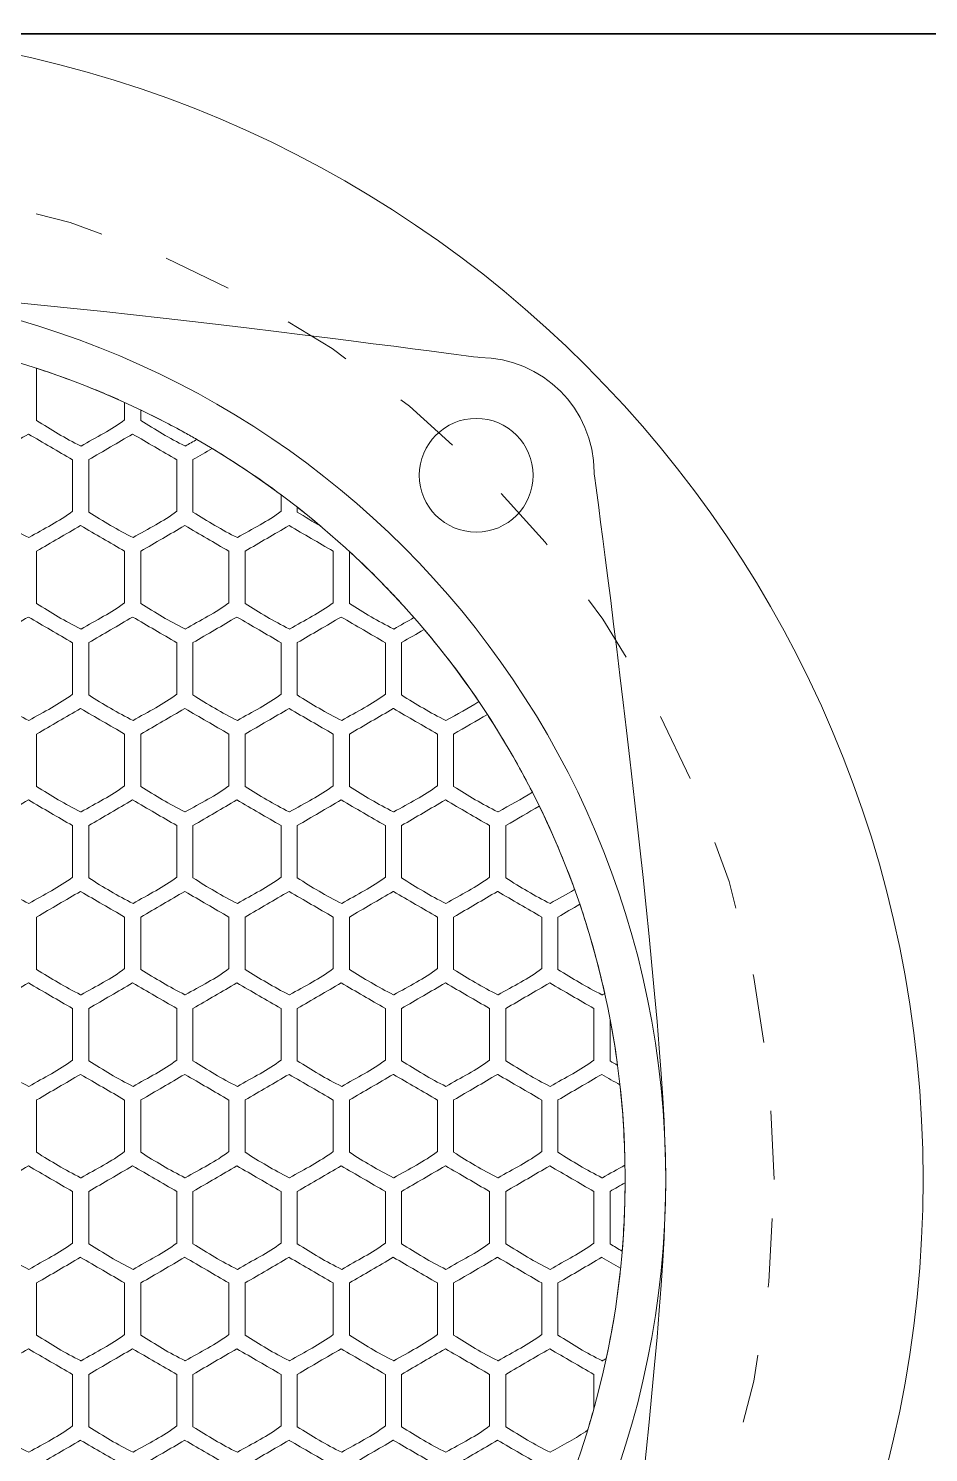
# Model space of a CAD drawing. Header units: inches. Extents: x -6.7 to 16.9, y -9 to 6.7.
# Drawn here: x -4.682 to -3.373, y 4.658 to 6.73 of the extents above; entities that cross this region are included whole.
import ezdxf

# ---------------------------------------------------------------- set-up
doc = ezdxf.new("R2010")
doc.units = ezdxf.units.IN
doc.header["$MEASUREMENT"] = 0
doc.linetypes.add('AI-Linetype-1', pattern=[0.0788, 0.0394, -0.0394])
for name, color, linetype in [('800x600', 7, 'Continuous'), ('Layer1', 7, 'Continuous'), ('Layer4', 7, 'Continuous'), ('speaker', 7, 'Continuous')]:
    doc.layers.add(name, color=color, linetype=linetype)

# ---------------------------------------------------------------- blocks, each defined once
blk = doc.blocks.new('block 4')
at = {"layer": 'Layer1', "color": 22, "lineweight": 9, "true_color": 0xed1f24}
for points, knots in [([(-4.6055, 6.1219), (-4.5834, 6.1348), (-4.561, 6.1456), (-4.542, 6.1601), (-4.542, 6.1601), (-4.542, 6.1855), (-4.542, 6.1855), (-4.5509, 6.1895), (-4.5598, 6.1934), (-4.5687, 6.1972), (-4.5811, 6.2025), (-4.5935, 6.2075), (-4.6061, 6.2124), (-4.6271, 6.2206), (-4.6485, 6.2281), (-4.6701, 6.2352), (-4.6701, 6.2352), (-4.6701, 6.159), (-4.6701, 6.159), (-4.6492, 6.146), (-4.6284, 6.1331), (-4.6061, 6.1222), (-4.6059, 6.1221), (-4.6057, 6.122), (-4.6055, 6.1219)], [0, 0, 0, 0, 1, 1, 1, 2, 2, 2, 3, 3, 3, 4, 4, 4, 5, 5, 5, 6, 6, 6, 7, 7, 7, 8, 8, 8, 8]), ([(-4.4539, 6.1219), (-4.4482, 6.1252), (-4.4425, 6.1284), (-4.4369, 6.1315), (-4.4427, 6.1348), (-4.4485, 6.138), (-4.4544, 6.1413), (-4.4754, 6.1529), (-4.4967, 6.164), (-4.5184, 6.1744), (-4.5184, 6.1744), (-4.5184, 6.159), (-4.5184, 6.159), (-4.4976, 6.146), (-4.4767, 6.1331), (-4.4544, 6.1222), (-4.4542, 6.1221), (-4.454, 6.122), (-4.4539, 6.1219)], [0, 0, 0, 0, 1, 1, 1, 2, 2, 2, 3, 3, 3, 4, 4, 4, 5, 5, 5, 6, 6, 6, 6]), ([(-4.7459, 6.026), (-4.7249, 6.0128), (-4.7039, 5.9998), (-4.6814, 5.9888), (-4.6592, 6.0018), (-4.6369, 6.0125), (-4.6179, 6.027), (-4.6179, 6.027), (-4.6179, 6.1021), (-4.6179, 6.1021), (-4.6393, 6.1145), (-4.6602, 6.1267), (-4.6821, 6.1394), (-4.7037, 6.1268), (-4.7246, 6.1146), (-4.7459, 6.1022), (-4.7459, 6.1022), (-4.7459, 6.026), (-4.7459, 6.026)], [0, 0, 0, 0, 1, 1, 1, 2, 2, 2, 3, 3, 3, 4, 4, 4, 5, 5, 5, 6, 6, 6, 6]), ([(-4.5942, 6.026), (-4.5732, 6.0128), (-4.5522, 5.9998), (-4.5297, 5.9888), (-4.5076, 6.0018), (-4.4852, 6.0125), (-4.4662, 6.027), (-4.4662, 6.027), (-4.4662, 6.1021), (-4.4662, 6.1021), (-4.4876, 6.1145), (-4.5086, 6.1267), (-4.5304, 6.1394), (-4.552, 6.1268), (-4.5729, 6.1146), (-4.5942, 6.1022), (-4.5942, 6.1022), (-4.5942, 6.026), (-4.5942, 6.026)], [0, 0, 0, 0, 1, 1, 1, 2, 2, 2, 3, 3, 3, 4, 4, 4, 5, 5, 5, 6, 6, 6, 6]), ([(-4.4426, 6.026), (-4.4215, 6.0128), (-4.4005, 5.9998), (-4.378, 5.9888), (-4.3559, 6.0018), (-4.3335, 6.0125), (-4.3145, 6.027), (-4.3145, 6.027), (-4.3145, 6.0511), (-4.3145, 6.0511), (-4.3468, 6.0751), (-4.3802, 6.0976), (-4.4147, 6.1184), (-4.424, 6.113), (-4.4332, 6.1076), (-4.4426, 6.1022), (-4.4426, 6.1022), (-4.4426, 6.026), (-4.4426, 6.026)], [0, 0, 0, 0, 1, 1, 1, 2, 2, 2, 3, 3, 3, 4, 4, 4, 5, 5, 5, 6, 6, 6, 6]), ([(-4.2909, 6.033), (-4.2909, 6.033), (-4.2909, 6.026), (-4.2909, 6.026), (-4.2796, 6.0189), (-4.2682, 6.0119), (-4.2567, 6.0052), (-4.2679, 6.0147), (-4.2793, 6.024), (-4.2909, 6.033)], [0, 0, 0, 0, 1, 1, 1, 2, 2, 2, 3, 3, 3, 3]), ([(-4.6063, 6.0063), (-4.6278, 5.9937), (-4.6487, 5.9815), (-4.6701, 5.9691), (-4.6701, 5.9691), (-4.6701, 5.8929), (-4.6701, 5.8929), (-4.6492, 5.8798), (-4.6284, 5.8669), (-4.6061, 5.856), (-4.6059, 5.8559), (-4.6057, 5.8558), (-4.6055, 5.8557), (-4.5834, 5.8687), (-4.561, 5.8794), (-4.542, 5.894), (-4.542, 5.894), (-4.542, 5.969), (-4.542, 5.969), (-4.5634, 5.9814), (-4.5843, 5.9935), (-4.6061, 6.0062), (-4.6061, 6.0062), (-4.6062, 6.0063), (-4.6063, 6.0063)], [0, 0, 0, 0, 1, 1, 1, 2, 2, 2, 3, 3, 3, 4, 4, 4, 5, 5, 5, 6, 6, 6, 7, 7, 7, 8, 8, 8, 8]), ([(-4.4546, 6.0063), (-4.4762, 5.9937), (-4.4971, 5.9815), (-4.5184, 5.9691), (-4.5184, 5.9691), (-4.5184, 5.8929), (-4.5184, 5.8929), (-4.4976, 5.8798), (-4.4767, 5.8669), (-4.4544, 5.856), (-4.4542, 5.8559), (-4.454, 5.8558), (-4.4539, 5.8557), (-4.4317, 5.8687), (-4.4094, 5.8794), (-4.3904, 5.894), (-4.3904, 5.894), (-4.3904, 5.969), (-4.3904, 5.969), (-4.4117, 5.9814), (-4.4326, 5.9935), (-4.4544, 6.0062), (-4.4545, 6.0062), (-4.4545, 6.0063), (-4.4546, 6.0063)], [0, 0, 0, 0, 1, 1, 1, 2, 2, 2, 3, 3, 3, 4, 4, 4, 5, 5, 5, 6, 6, 6, 7, 7, 7, 8, 8, 8, 8]), ([(-4.3667, 5.8929), (-4.3459, 5.8798), (-4.325, 5.8669), (-4.3027, 5.856), (-4.3025, 5.8559), (-4.3024, 5.8558), (-4.3022, 5.8557), (-4.2801, 5.8687), (-4.2577, 5.8794), (-4.2387, 5.894), (-4.2387, 5.894), (-4.2387, 5.969), (-4.2387, 5.969), (-4.26, 5.9814), (-4.2809, 5.9935), (-4.3027, 6.0062), (-4.3028, 6.0062), (-4.3028, 6.0063), (-4.3029, 6.0063), (-4.3245, 5.9937), (-4.3454, 5.9815), (-4.3667, 5.9691), (-4.3667, 5.9691), (-4.3667, 5.8929), (-4.3667, 5.8929)], [0, 0, 0, 0, 1, 1, 1, 2, 2, 2, 3, 3, 3, 4, 4, 4, 5, 5, 5, 6, 6, 6, 7, 7, 7, 8, 8, 8, 8]), ([(-4.1505, 5.8557), (-4.1406, 5.8615), (-4.1307, 5.8669), (-4.1211, 5.8723), (-4.1309, 5.8835), (-4.1408, 5.8945), (-4.151, 5.9053), (-4.1592, 5.914), (-4.1675, 5.9226), (-4.1759, 5.931), (-4.1887, 5.9439), (-4.2017, 5.9564), (-4.215, 5.9686), (-4.215, 5.9686), (-4.215, 5.8929), (-4.215, 5.8929), (-4.1942, 5.8798), (-4.1734, 5.8669), (-4.151, 5.856), (-4.1508, 5.8559), (-4.1507, 5.8558), (-4.1505, 5.8557)], [0, 0, 0, 0, 1, 1, 1, 2, 2, 2, 3, 3, 3, 4, 4, 4, 5, 5, 5, 6, 6, 6, 7, 7, 7, 7]), ([(-4.7459, 5.836), (-4.7459, 5.836), (-4.7459, 5.7598), (-4.7459, 5.7598), (-4.7249, 5.7466), (-4.7039, 5.7336), (-4.6814, 5.7226), (-4.6592, 5.7356), (-4.6369, 5.7463), (-4.6179, 5.7609), (-4.6179, 5.7609), (-4.6179, 5.8359), (-4.6179, 5.8359), (-4.6393, 5.8484), (-4.6602, 5.8605), (-4.6821, 5.8732), (-4.7037, 5.8606), (-4.7246, 5.8484), (-4.7459, 5.836)], [0, 0, 0, 0, 1, 1, 1, 2, 2, 2, 3, 3, 3, 4, 4, 4, 5, 5, 5, 6, 6, 6, 6]), ([(-4.5942, 5.836), (-4.5942, 5.836), (-4.5942, 5.7598), (-4.5942, 5.7598), (-4.5732, 5.7466), (-4.5522, 5.7336), (-4.5297, 5.7226), (-4.5076, 5.7356), (-4.4852, 5.7463), (-4.4662, 5.7609), (-4.4662, 5.7609), (-4.4662, 5.8359), (-4.4662, 5.8359), (-4.4876, 5.8484), (-4.5086, 5.8605), (-4.5304, 5.8732), (-4.552, 5.8606), (-4.5729, 5.8484), (-4.5942, 5.836)], [0, 0, 0, 0, 1, 1, 1, 2, 2, 2, 3, 3, 3, 4, 4, 4, 5, 5, 5, 6, 6, 6, 6]), ([(-4.4426, 5.836), (-4.4426, 5.836), (-4.4426, 5.7598), (-4.4426, 5.7598), (-4.4215, 5.7466), (-4.4005, 5.7336), (-4.378, 5.7226), (-4.3559, 5.7356), (-4.3335, 5.7463), (-4.3145, 5.7609), (-4.3145, 5.7609), (-4.3145, 5.8359), (-4.3145, 5.8359), (-4.3359, 5.8484), (-4.3569, 5.8605), (-4.3788, 5.8732), (-4.4003, 5.8606), (-4.4212, 5.8484), (-4.4426, 5.836)], [0, 0, 0, 0, 1, 1, 1, 2, 2, 2, 3, 3, 3, 4, 4, 4, 5, 5, 5, 6, 6, 6, 6]), ([(-4.2909, 5.7598), (-4.2699, 5.7466), (-4.2489, 5.7336), (-4.2263, 5.7226), (-4.2042, 5.7356), (-4.1818, 5.7463), (-4.1628, 5.7609), (-4.1628, 5.7609), (-4.1628, 5.8359), (-4.1628, 5.8359), (-4.1843, 5.8484), (-4.2052, 5.8605), (-4.2271, 5.8732), (-4.2487, 5.8606), (-4.2695, 5.8484), (-4.2909, 5.836), (-4.2909, 5.836), (-4.2909, 5.7598), (-4.2909, 5.7598)], [0, 0, 0, 0, 1, 1, 1, 2, 2, 2, 3, 3, 3, 4, 4, 4, 5, 5, 5, 6, 6, 6, 6]), ([(-4.1392, 5.7598), (-4.1182, 5.7466), (-4.0972, 5.7336), (-4.0747, 5.7226), (-4.0583, 5.7322), (-4.0419, 5.7406), (-4.0267, 5.7501), (-4.0514, 5.7866), (-4.078, 5.8216), (-4.1064, 5.8552), (-4.1173, 5.8488), (-4.1282, 5.8424), (-4.1392, 5.836), (-4.1392, 5.836), (-4.1392, 5.7598), (-4.1392, 5.7598)], [0, 0, 0, 0, 1, 1, 1, 2, 2, 2, 3, 3, 3, 4, 4, 4, 5, 5, 5, 5]), ([(-4.6063, 5.7401), (-4.6278, 5.7275), (-4.6487, 5.7154), (-4.6701, 5.7029), (-4.6701, 5.7029), (-4.6701, 5.6267), (-4.6701, 5.6267), (-4.6492, 5.6136), (-4.6284, 5.6008), (-4.6061, 5.5898), (-4.6059, 5.5898), (-4.6057, 5.5896), (-4.6055, 5.5896), (-4.5834, 5.6025), (-4.561, 5.6132), (-4.542, 5.6278), (-4.542, 5.6278), (-4.542, 5.7029), (-4.542, 5.7029), (-4.5634, 5.7152), (-4.5843, 5.7274), (-4.6061, 5.74), (-4.6061, 5.7401), (-4.6062, 5.7401), (-4.6063, 5.7401)], [0, 0, 0, 0, 1, 1, 1, 2, 2, 2, 3, 3, 3, 4, 4, 4, 5, 5, 5, 6, 6, 6, 7, 7, 7, 8, 8, 8, 8]), ([(-4.4546, 5.7401), (-4.4762, 5.7275), (-4.4971, 5.7154), (-4.5184, 5.7029), (-4.5184, 5.7029), (-4.5184, 5.6267), (-4.5184, 5.6267), (-4.4976, 5.6136), (-4.4767, 5.6008), (-4.4544, 5.5898), (-4.4542, 5.5898), (-4.454, 5.5896), (-4.4539, 5.5896), (-4.4317, 5.6025), (-4.4094, 5.6132), (-4.3904, 5.6278), (-4.3904, 5.6278), (-4.3904, 5.7029), (-4.3904, 5.7029), (-4.4117, 5.7152), (-4.4326, 5.7274), (-4.4544, 5.74), (-4.4545, 5.7401), (-4.4545, 5.7401), (-4.4546, 5.7401)], [0, 0, 0, 0, 1, 1, 1, 2, 2, 2, 3, 3, 3, 4, 4, 4, 5, 5, 5, 6, 6, 6, 7, 7, 7, 8, 8, 8, 8]), ([(-4.3029, 5.7401), (-4.3245, 5.7275), (-4.3454, 5.7154), (-4.3667, 5.7029), (-4.3667, 5.7029), (-4.3667, 5.6267), (-4.3667, 5.6267), (-4.3459, 5.6136), (-4.325, 5.6008), (-4.3027, 5.5898), (-4.3025, 5.5898), (-4.3024, 5.5896), (-4.3022, 5.5896), (-4.2801, 5.6025), (-4.2577, 5.6132), (-4.2387, 5.6278), (-4.2387, 5.6278), (-4.2387, 5.7029), (-4.2387, 5.7029), (-4.26, 5.7152), (-4.2809, 5.7274), (-4.3027, 5.74), (-4.3028, 5.7401), (-4.3028, 5.7401), (-4.3029, 5.7401)], [0, 0, 0, 0, 1, 1, 1, 2, 2, 2, 3, 3, 3, 4, 4, 4, 5, 5, 5, 6, 6, 6, 7, 7, 7, 8, 8, 8, 8]), ([(-4.1512, 5.7401), (-4.1728, 5.7275), (-4.1937, 5.7154), (-4.215, 5.7029), (-4.215, 5.7029), (-4.215, 5.6267), (-4.215, 5.6267), (-4.1942, 5.6136), (-4.1734, 5.6008), (-4.151, 5.5898), (-4.1508, 5.5898), (-4.1507, 5.5896), (-4.1505, 5.5896), (-4.1284, 5.6025), (-4.106, 5.6132), (-4.087, 5.6278), (-4.087, 5.6278), (-4.087, 5.7029), (-4.087, 5.7029), (-4.1084, 5.7152), (-4.1292, 5.7274), (-4.151, 5.74), (-4.1511, 5.7401), (-4.1512, 5.7401), (-4.1512, 5.7401)], [0, 0, 0, 0, 1, 1, 1, 2, 2, 2, 3, 3, 3, 4, 4, 4, 5, 5, 5, 6, 6, 6, 7, 7, 7, 8, 8, 8, 8]), ([(-4.0634, 5.6267), (-4.0425, 5.6136), (-4.0217, 5.6008), (-3.9993, 5.5898), (-3.9992, 5.5898), (-3.999, 5.5896), (-3.9988, 5.5896), (-3.9818, 5.5995), (-3.9646, 5.6082), (-3.9489, 5.6184), (-3.9569, 5.6341), (-3.9653, 5.6496), (-3.9739, 5.6649), (-3.9821, 5.6794), (-3.9906, 5.6936), (-3.9993, 5.7078), (-4.0043, 5.7157), (-4.0093, 5.7236), (-4.0144, 5.7315), (-4.0308, 5.7219), (-4.047, 5.7125), (-4.0634, 5.7029), (-4.0634, 5.7029), (-4.0634, 5.6267), (-4.0634, 5.6267)], [0, 0, 0, 0, 1, 1, 1, 2, 2, 2, 3, 3, 3, 4, 4, 4, 5, 5, 5, 6, 6, 6, 7, 7, 7, 8, 8, 8, 8]), ([(-4.7459, 5.5698), (-4.7459, 5.5698), (-4.7459, 5.4936), (-4.7459, 5.4936), (-4.7249, 5.4804), (-4.7039, 5.4674), (-4.6814, 5.4565), (-4.6592, 5.4694), (-4.6369, 5.4801), (-4.6179, 5.4947), (-4.6179, 5.4947), (-4.6179, 5.5698), (-4.6179, 5.5698), (-4.6393, 5.5822), (-4.6602, 5.5944), (-4.6821, 5.6071), (-4.7037, 5.5945), (-4.7246, 5.5823), (-4.7459, 5.5698)], [0, 0, 0, 0, 1, 1, 1, 2, 2, 2, 3, 3, 3, 4, 4, 4, 5, 5, 5, 6, 6, 6, 6]), ([(-4.5942, 5.5698), (-4.5942, 5.5698), (-4.5942, 5.4936), (-4.5942, 5.4936), (-4.5732, 5.4804), (-4.5522, 5.4674), (-4.5297, 5.4565), (-4.5076, 5.4694), (-4.4852, 5.4801), (-4.4662, 5.4947), (-4.4662, 5.4947), (-4.4662, 5.5698), (-4.4662, 5.5698), (-4.4876, 5.5822), (-4.5086, 5.5944), (-4.5304, 5.6071), (-4.552, 5.5945), (-4.5729, 5.5823), (-4.5942, 5.5698)], [0, 0, 0, 0, 1, 1, 1, 2, 2, 2, 3, 3, 3, 4, 4, 4, 5, 5, 5, 6, 6, 6, 6]), ([(-4.4426, 5.5698), (-4.4426, 5.5698), (-4.4426, 5.4936), (-4.4426, 5.4936), (-4.4215, 5.4804), (-4.4005, 5.4674), (-4.378, 5.4565), (-4.3559, 5.4694), (-4.3335, 5.4801), (-4.3145, 5.4947), (-4.3145, 5.4947), (-4.3145, 5.5698), (-4.3145, 5.5698), (-4.3359, 5.5822), (-4.3569, 5.5944), (-4.3788, 5.6071), (-4.4003, 5.5945), (-4.4212, 5.5823), (-4.4426, 5.5698)], [0, 0, 0, 0, 1, 1, 1, 2, 2, 2, 3, 3, 3, 4, 4, 4, 5, 5, 5, 6, 6, 6, 6]), ([(-4.2909, 5.5698), (-4.2909, 5.5698), (-4.2909, 5.4936), (-4.2909, 5.4936), (-4.2699, 5.4804), (-4.2489, 5.4674), (-4.2263, 5.4565), (-4.2042, 5.4694), (-4.1818, 5.4801), (-4.1628, 5.4947), (-4.1628, 5.4947), (-4.1628, 5.5698), (-4.1628, 5.5698), (-4.1843, 5.5822), (-4.2052, 5.5944), (-4.2271, 5.6071), (-4.2487, 5.5945), (-4.2695, 5.5823), (-4.2909, 5.5698)], [0, 0, 0, 0, 1, 1, 1, 2, 2, 2, 3, 3, 3, 4, 4, 4, 5, 5, 5, 6, 6, 6, 6]), ([(-4.1392, 5.5698), (-4.1392, 5.5698), (-4.1392, 5.4936), (-4.1392, 5.4936), (-4.1182, 5.4804), (-4.0972, 5.4674), (-4.0747, 5.4565), (-4.0525, 5.4694), (-4.0302, 5.4801), (-4.0112, 5.4947), (-4.0112, 5.4947), (-4.0112, 5.5698), (-4.0112, 5.5698), (-4.0326, 5.5822), (-4.0535, 5.5944), (-4.0754, 5.6071), (-4.097, 5.5945), (-4.1179, 5.5823), (-4.1392, 5.5698)], [0, 0, 0, 0, 1, 1, 1, 2, 2, 2, 3, 3, 3, 4, 4, 4, 5, 5, 5, 6, 6, 6, 6]), ([(-3.9875, 5.4936), (-3.9665, 5.4804), (-3.9455, 5.4674), (-3.923, 5.4565), (-3.911, 5.4635), (-3.899, 5.4699), (-3.8874, 5.4766), (-3.9025, 5.5182), (-3.9196, 5.5588), (-3.9389, 5.5982), (-3.9551, 5.5887), (-3.9712, 5.5793), (-3.9875, 5.5698), (-3.9875, 5.5698), (-3.9875, 5.4936), (-3.9875, 5.4936)], [0, 0, 0, 0, 1, 1, 1, 2, 2, 2, 3, 3, 3, 4, 4, 4, 5, 5, 5, 5]), ([(-4.6063, 5.474), (-4.6278, 5.4614), (-4.6487, 5.4492), (-4.6701, 5.4367), (-4.6701, 5.4367), (-4.6701, 5.3605), (-4.6701, 5.3605), (-4.6492, 5.3475), (-4.6284, 5.3346), (-4.6061, 5.3237), (-4.6059, 5.3236), (-4.6057, 5.3235), (-4.6055, 5.3234), (-4.5834, 5.3363), (-4.561, 5.3471), (-4.542, 5.3616), (-4.542, 5.3616), (-4.542, 5.4367), (-4.542, 5.4367), (-4.5634, 5.4491), (-4.5843, 5.4612), (-4.6061, 5.4738), (-4.6061, 5.4739), (-4.6062, 5.4739), (-4.6063, 5.474)], [0, 0, 0, 0, 1, 1, 1, 2, 2, 2, 3, 3, 3, 4, 4, 4, 5, 5, 5, 6, 6, 6, 7, 7, 7, 8, 8, 8, 8]), ([(-4.4546, 5.474), (-4.4762, 5.4614), (-4.4971, 5.4492), (-4.5184, 5.4367), (-4.5184, 5.4367), (-4.5184, 5.3605), (-4.5184, 5.3605), (-4.4976, 5.3475), (-4.4767, 5.3346), (-4.4544, 5.3237), (-4.4542, 5.3236), (-4.454, 5.3235), (-4.4539, 5.3234), (-4.4317, 5.3363), (-4.4094, 5.3471), (-4.3904, 5.3616), (-4.3904, 5.3616), (-4.3904, 5.4367), (-4.3904, 5.4367), (-4.4117, 5.4491), (-4.4326, 5.4612), (-4.4544, 5.4738), (-4.4545, 5.4739), (-4.4545, 5.4739), (-4.4546, 5.474)], [0, 0, 0, 0, 1, 1, 1, 2, 2, 2, 3, 3, 3, 4, 4, 4, 5, 5, 5, 6, 6, 6, 7, 7, 7, 8, 8, 8, 8]), ([(-4.3029, 5.474), (-4.3245, 5.4614), (-4.3454, 5.4492), (-4.3667, 5.4367), (-4.3667, 5.4367), (-4.3667, 5.3605), (-4.3667, 5.3605), (-4.3459, 5.3475), (-4.325, 5.3346), (-4.3027, 5.3237), (-4.3025, 5.3236), (-4.3024, 5.3235), (-4.3022, 5.3234), (-4.2801, 5.3363), (-4.2577, 5.3471), (-4.2387, 5.3616), (-4.2387, 5.3616), (-4.2387, 5.4367), (-4.2387, 5.4367), (-4.26, 5.4491), (-4.2809, 5.4612), (-4.3027, 5.4738), (-4.3028, 5.4739), (-4.3028, 5.4739), (-4.3029, 5.474)], [0, 0, 0, 0, 1, 1, 1, 2, 2, 2, 3, 3, 3, 4, 4, 4, 5, 5, 5, 6, 6, 6, 7, 7, 7, 8, 8, 8, 8]), ([(-4.1512, 5.474), (-4.1728, 5.4614), (-4.1937, 5.4492), (-4.215, 5.4367), (-4.215, 5.4367), (-4.215, 5.3605), (-4.215, 5.3605), (-4.1942, 5.3475), (-4.1734, 5.3346), (-4.151, 5.3237), (-4.1508, 5.3236), (-4.1507, 5.3235), (-4.1505, 5.3234), (-4.1284, 5.3363), (-4.106, 5.3471), (-4.087, 5.3616), (-4.087, 5.3616), (-4.087, 5.4367), (-4.087, 5.4367), (-4.1084, 5.4491), (-4.1292, 5.4612), (-4.151, 5.4738), (-4.1511, 5.4739), (-4.1512, 5.4739), (-4.1512, 5.474)], [0, 0, 0, 0, 1, 1, 1, 2, 2, 2, 3, 3, 3, 4, 4, 4, 5, 5, 5, 6, 6, 6, 7, 7, 7, 8, 8, 8, 8]), ([(-3.9996, 5.474), (-4.0211, 5.4614), (-4.042, 5.4492), (-4.0634, 5.4367), (-4.0634, 5.4367), (-4.0634, 5.3605), (-4.0634, 5.3605), (-4.0425, 5.3475), (-4.0217, 5.3346), (-3.9993, 5.3237), (-3.9992, 5.3236), (-3.999, 5.3235), (-3.9988, 5.3234), (-3.9767, 5.3363), (-3.9543, 5.3471), (-3.9353, 5.3616), (-3.9353, 5.3616), (-3.9353, 5.4367), (-3.9353, 5.4367), (-3.9567, 5.4491), (-3.9776, 5.4612), (-3.9993, 5.4738), (-3.9994, 5.4739), (-3.9995, 5.4739), (-3.9996, 5.474)], [0, 0, 0, 0, 1, 1, 1, 2, 2, 2, 3, 3, 3, 4, 4, 4, 5, 5, 5, 6, 6, 6, 7, 7, 7, 8, 8, 8, 8]), ([(-3.9117, 5.3605), (-3.8908, 5.3475), (-3.87, 5.3346), (-3.8477, 5.3237), (-3.8475, 5.3236), (-3.8473, 5.3235), (-3.8471, 5.3234), (-3.846, 5.3241), (-3.8448, 5.3247), (-3.8436, 5.3254), (-3.8449, 5.3314), (-3.8463, 5.3373), (-3.8477, 5.3433), (-3.8521, 5.3619), (-3.8569, 5.3804), (-3.8622, 5.3987), (-3.8677, 5.4177), (-3.8736, 5.4366), (-3.8799, 5.4553), (-3.8905, 5.4491), (-3.901, 5.4429), (-3.9117, 5.4367), (-3.9117, 5.4367), (-3.9117, 5.3605), (-3.9117, 5.3605)], [0, 0, 0, 0, 1, 1, 1, 2, 2, 2, 3, 3, 3, 4, 4, 4, 5, 5, 5, 6, 6, 6, 7, 7, 7, 8, 8, 8, 8]), ([(-4.7459, 5.3036), (-4.7459, 5.3036), (-4.7459, 5.2274), (-4.7459, 5.2274), (-4.7249, 5.2143), (-4.7039, 5.2013), (-4.6814, 5.1903), (-4.6592, 5.2032), (-4.6369, 5.214), (-4.6179, 5.2285), (-4.6179, 5.2285), (-4.6179, 5.3036), (-4.6179, 5.3036), (-4.6393, 5.316), (-4.6602, 5.3282), (-4.6821, 5.3409), (-4.7037, 5.3283), (-4.7246, 5.3161), (-4.7459, 5.3036)], [0, 0, 0, 0, 1, 1, 1, 2, 2, 2, 3, 3, 3, 4, 4, 4, 5, 5, 5, 6, 6, 6, 6]), ([(-4.5942, 5.3036), (-4.5942, 5.3036), (-4.5942, 5.2274), (-4.5942, 5.2274), (-4.5732, 5.2143), (-4.5522, 5.2013), (-4.5297, 5.1903), (-4.5076, 5.2032), (-4.4852, 5.214), (-4.4662, 5.2285), (-4.4662, 5.2285), (-4.4662, 5.3036), (-4.4662, 5.3036), (-4.4876, 5.316), (-4.5086, 5.3282), (-4.5304, 5.3409), (-4.552, 5.3283), (-4.5729, 5.3161), (-4.5942, 5.3036)], [0, 0, 0, 0, 1, 1, 1, 2, 2, 2, 3, 3, 3, 4, 4, 4, 5, 5, 5, 6, 6, 6, 6]), ([(-4.4426, 5.3036), (-4.4426, 5.3036), (-4.4426, 5.2274), (-4.4426, 5.2274), (-4.4215, 5.2143), (-4.4005, 5.2013), (-4.378, 5.1903), (-4.3559, 5.2032), (-4.3335, 5.214), (-4.3145, 5.2285), (-4.3145, 5.2285), (-4.3145, 5.3036), (-4.3145, 5.3036), (-4.3359, 5.316), (-4.3569, 5.3282), (-4.3788, 5.3409), (-4.4003, 5.3283), (-4.4212, 5.3161), (-4.4426, 5.3036)], [0, 0, 0, 0, 1, 1, 1, 2, 2, 2, 3, 3, 3, 4, 4, 4, 5, 5, 5, 6, 6, 6, 6]), ([(-4.2909, 5.3036), (-4.2909, 5.3036), (-4.2909, 5.2274), (-4.2909, 5.2274), (-4.2699, 5.2143), (-4.2489, 5.2013), (-4.2263, 5.1903), (-4.2042, 5.2032), (-4.1818, 5.214), (-4.1628, 5.2285), (-4.1628, 5.2285), (-4.1628, 5.3036), (-4.1628, 5.3036), (-4.1843, 5.316), (-4.2052, 5.3282), (-4.2271, 5.3409), (-4.2487, 5.3283), (-4.2695, 5.3161), (-4.2909, 5.3036)], [0, 0, 0, 0, 1, 1, 1, 2, 2, 2, 3, 3, 3, 4, 4, 4, 5, 5, 5, 6, 6, 6, 6]), ([(-4.0112, 5.2285), (-4.0112, 5.2285), (-4.0112, 5.3036), (-4.0112, 5.3036), (-4.0326, 5.316), (-4.0535, 5.3282), (-4.0754, 5.3409), (-4.097, 5.3283), (-4.1179, 5.3161), (-4.1392, 5.3036), (-4.1392, 5.3036), (-4.1392, 5.2274), (-4.1392, 5.2274), (-4.1182, 5.2143), (-4.0972, 5.2013), (-4.0747, 5.1903), (-4.0525, 5.2032), (-4.0302, 5.214), (-4.0112, 5.2285)], [0, 0, 0, 0, 1, 1, 1, 2, 2, 2, 3, 3, 3, 4, 4, 4, 5, 5, 5, 6, 6, 6, 6]), ([(-3.8595, 5.2285), (-3.8595, 5.2285), (-3.8595, 5.3036), (-3.8595, 5.3036), (-3.8809, 5.316), (-3.9018, 5.3282), (-3.9237, 5.3409), (-3.9453, 5.3283), (-3.9662, 5.3161), (-3.9875, 5.3036), (-3.9875, 5.3036), (-3.9875, 5.2274), (-3.9875, 5.2274), (-3.9665, 5.2143), (-3.9455, 5.2013), (-3.923, 5.1903), (-3.9009, 5.2032), (-3.8785, 5.214), (-3.8595, 5.2285)], [0, 0, 0, 0, 1, 1, 1, 2, 2, 2, 3, 3, 3, 4, 4, 4, 5, 5, 5, 6, 6, 6, 6]), ([(-3.8359, 5.2879), (-3.8359, 5.2879), (-3.8359, 5.2274), (-3.8359, 5.2274), (-3.8323, 5.2252), (-3.8286, 5.223), (-3.825, 5.2208), (-3.828, 5.2434), (-3.8316, 5.2657), (-3.8359, 5.2879)], [0, 0, 0, 0, 1, 1, 1, 2, 2, 2, 3, 3, 3, 3]), ([(-4.6055, 5.0572), (-4.5834, 5.0702), (-4.561, 5.0809), (-4.542, 5.0954), (-4.542, 5.0954), (-4.542, 5.1705), (-4.542, 5.1705), (-4.5634, 5.1829), (-4.5843, 5.195), (-4.6061, 5.2077), (-4.6061, 5.2077), (-4.6062, 5.2078), (-4.6063, 5.2078), (-4.6278, 5.1952), (-4.6487, 5.183), (-4.6701, 5.1706), (-4.6701, 5.1706), (-4.6701, 5.0944), (-4.6701, 5.0944), (-4.6492, 5.0813), (-4.6284, 5.0684), (-4.6061, 5.0575), (-4.6059, 5.0574), (-4.6057, 5.0573), (-4.6055, 5.0572)], [0, 0, 0, 0, 1, 1, 1, 2, 2, 2, 3, 3, 3, 4, 4, 4, 5, 5, 5, 6, 6, 6, 7, 7, 7, 8, 8, 8, 8]), ([(-4.4539, 5.0572), (-4.4317, 5.0702), (-4.4094, 5.0809), (-4.3904, 5.0954), (-4.3904, 5.0954), (-4.3904, 5.1705), (-4.3904, 5.1705), (-4.4117, 5.1829), (-4.4326, 5.195), (-4.4544, 5.2077), (-4.4545, 5.2077), (-4.4545, 5.2078), (-4.4546, 5.2078), (-4.4762, 5.1952), (-4.4971, 5.183), (-4.5184, 5.1706), (-4.5184, 5.1706), (-4.5184, 5.0944), (-4.5184, 5.0944), (-4.4976, 5.0813), (-4.4767, 5.0684), (-4.4544, 5.0575), (-4.4542, 5.0574), (-4.454, 5.0573), (-4.4539, 5.0572)], [0, 0, 0, 0, 1, 1, 1, 2, 2, 2, 3, 3, 3, 4, 4, 4, 5, 5, 5, 6, 6, 6, 7, 7, 7, 8, 8, 8, 8]), ([(-4.3667, 5.0944), (-4.3459, 5.0813), (-4.325, 5.0684), (-4.3027, 5.0575), (-4.3025, 5.0574), (-4.3024, 5.0573), (-4.3022, 5.0572), (-4.2801, 5.0702), (-4.2577, 5.0809), (-4.2387, 5.0954), (-4.2387, 5.0954), (-4.2387, 5.1705), (-4.2387, 5.1705), (-4.26, 5.1829), (-4.2809, 5.195), (-4.3027, 5.2077), (-4.3028, 5.2077), (-4.3028, 5.2078), (-4.3029, 5.2078), (-4.3245, 5.1952), (-4.3454, 5.183), (-4.3667, 5.1706), (-4.3667, 5.1706), (-4.3667, 5.0944), (-4.3667, 5.0944)], [0, 0, 0, 0, 1, 1, 1, 2, 2, 2, 3, 3, 3, 4, 4, 4, 5, 5, 5, 6, 6, 6, 7, 7, 7, 8, 8, 8, 8]), ([(-4.1505, 5.0572), (-4.1284, 5.0702), (-4.106, 5.0809), (-4.087, 5.0954), (-4.087, 5.0954), (-4.087, 5.1705), (-4.087, 5.1705), (-4.1084, 5.1829), (-4.1292, 5.195), (-4.151, 5.2077), (-4.1511, 5.2077), (-4.1512, 5.2078), (-4.1512, 5.2078), (-4.1728, 5.1952), (-4.1937, 5.183), (-4.215, 5.1706), (-4.215, 5.1706), (-4.215, 5.0944), (-4.215, 5.0944), (-4.1942, 5.0813), (-4.1734, 5.0684), (-4.151, 5.0575), (-4.1508, 5.0574), (-4.1507, 5.0573), (-4.1505, 5.0572)], [0, 0, 0, 0, 1, 1, 1, 2, 2, 2, 3, 3, 3, 4, 4, 4, 5, 5, 5, 6, 6, 6, 7, 7, 7, 8, 8, 8, 8]), ([(-3.9988, 5.0572), (-3.9767, 5.0702), (-3.9543, 5.0809), (-3.9353, 5.0954), (-3.9353, 5.0954), (-3.9353, 5.1705), (-3.9353, 5.1705), (-3.9567, 5.1829), (-3.9776, 5.195), (-3.9993, 5.2077), (-3.9994, 5.2077), (-3.9995, 5.2078), (-3.9996, 5.2078), (-4.0211, 5.1952), (-4.042, 5.183), (-4.0634, 5.1706), (-4.0634, 5.1706), (-4.0634, 5.0944), (-4.0634, 5.0944), (-4.0425, 5.0813), (-4.0217, 5.0684), (-3.9993, 5.0575), (-3.9992, 5.0574), (-3.999, 5.0573), (-3.9988, 5.0572)], [0, 0, 0, 0, 1, 1, 1, 2, 2, 2, 3, 3, 3, 4, 4, 4, 5, 5, 5, 6, 6, 6, 7, 7, 7, 8, 8, 8, 8]), ([(-3.8479, 5.2078), (-3.8695, 5.1952), (-3.8904, 5.183), (-3.9117, 5.1706), (-3.9117, 5.1706), (-3.9117, 5.0944), (-3.9117, 5.0944), (-3.8908, 5.0813), (-3.87, 5.0684), (-3.8477, 5.0575), (-3.8475, 5.0574), (-3.8473, 5.0573), (-3.8471, 5.0572), (-3.8361, 5.0637), (-3.825, 5.0696), (-3.8142, 5.0757), (-3.8145, 5.0948), (-3.8153, 5.1137), (-3.8164, 5.1325), (-3.8177, 5.1527), (-3.8194, 5.1727), (-3.8216, 5.1925), (-3.8302, 5.1975), (-3.8388, 5.2025), (-3.8477, 5.2077), (-3.8477, 5.2077), (-3.8478, 5.2078), (-3.8479, 5.2078)], [0, 0, 0, 0, 1, 1, 1, 2, 2, 2, 3, 3, 3, 4, 4, 4, 5, 5, 5, 6, 6, 6, 7, 7, 7, 8, 8, 8, 9, 9, 9, 9]), ([(-4.6179, 4.9624), (-4.6179, 4.9624), (-4.6179, 5.0374), (-4.6179, 5.0374), (-4.6393, 5.0499), (-4.6602, 5.062), (-4.6821, 5.0747), (-4.7037, 5.0621), (-4.7246, 5.0499), (-4.7459, 5.0375), (-4.7459, 5.0375), (-4.7459, 4.9613), (-4.7459, 4.9613), (-4.7249, 4.9481), (-4.7039, 4.9351), (-4.6814, 4.9241), (-4.6592, 4.9371), (-4.6369, 4.9478), (-4.6179, 4.9624)], [0, 0, 0, 0, 1, 1, 1, 2, 2, 2, 3, 3, 3, 4, 4, 4, 5, 5, 5, 6, 6, 6, 6]), ([(-4.4662, 4.9624), (-4.4662, 4.9624), (-4.4662, 5.0374), (-4.4662, 5.0374), (-4.4876, 5.0499), (-4.5086, 5.062), (-4.5304, 5.0747), (-4.552, 5.0621), (-4.5729, 5.0499), (-4.5942, 5.0375), (-4.5942, 5.0375), (-4.5942, 4.9613), (-4.5942, 4.9613), (-4.5732, 4.9481), (-4.5522, 4.9351), (-4.5297, 4.9241), (-4.5076, 4.9371), (-4.4852, 4.9478), (-4.4662, 4.9624)], [0, 0, 0, 0, 1, 1, 1, 2, 2, 2, 3, 3, 3, 4, 4, 4, 5, 5, 5, 6, 6, 6, 6]), ([(-4.3145, 4.9624), (-4.3145, 4.9624), (-4.3145, 5.0374), (-4.3145, 5.0374), (-4.3359, 5.0499), (-4.3569, 5.062), (-4.3788, 5.0747), (-4.4003, 5.0621), (-4.4212, 5.0499), (-4.4426, 5.0375), (-4.4426, 5.0375), (-4.4426, 4.9613), (-4.4426, 4.9613), (-4.4215, 4.9481), (-4.4005, 4.9351), (-4.378, 4.9241), (-4.3559, 4.9371), (-4.3335, 4.9478), (-4.3145, 4.9624)], [0, 0, 0, 0, 1, 1, 1, 2, 2, 2, 3, 3, 3, 4, 4, 4, 5, 5, 5, 6, 6, 6, 6]), ([(-4.1628, 4.9624), (-4.1628, 4.9624), (-4.1628, 5.0374), (-4.1628, 5.0374), (-4.1843, 5.0499), (-4.2052, 5.062), (-4.2271, 5.0747), (-4.2487, 5.0621), (-4.2695, 5.0499), (-4.2909, 5.0375), (-4.2909, 5.0375), (-4.2909, 4.9613), (-4.2909, 4.9613), (-4.2699, 4.9481), (-4.2489, 4.9351), (-4.2263, 4.9241), (-4.2042, 4.9371), (-4.1818, 4.9478), (-4.1628, 4.9624)], [0, 0, 0, 0, 1, 1, 1, 2, 2, 2, 3, 3, 3, 4, 4, 4, 5, 5, 5, 6, 6, 6, 6]), ([(-4.0112, 4.9624), (-4.0112, 4.9624), (-4.0112, 5.0374), (-4.0112, 5.0374), (-4.0326, 5.0499), (-4.0535, 5.062), (-4.0754, 5.0747), (-4.097, 5.0621), (-4.1179, 5.0499), (-4.1392, 5.0375), (-4.1392, 5.0375), (-4.1392, 4.9613), (-4.1392, 4.9613), (-4.1182, 4.9481), (-4.0972, 4.9351), (-4.0747, 4.9241), (-4.0525, 4.9371), (-4.0302, 4.9478), (-4.0112, 4.9624)], [0, 0, 0, 0, 1, 1, 1, 2, 2, 2, 3, 3, 3, 4, 4, 4, 5, 5, 5, 6, 6, 6, 6]), ([(-3.8595, 4.9624), (-3.8595, 4.9624), (-3.8595, 5.0374), (-3.8595, 5.0374), (-3.8809, 5.0499), (-3.9018, 5.062), (-3.9237, 5.0747), (-3.9453, 5.0621), (-3.9662, 5.0499), (-3.9875, 5.0375), (-3.9875, 5.0375), (-3.9875, 4.9613), (-3.9875, 4.9613), (-3.9665, 4.9481), (-3.9455, 4.9351), (-3.923, 4.9241), (-3.9009, 4.9371), (-3.8785, 4.9478), (-3.8595, 4.9624)], [0, 0, 0, 0, 1, 1, 1, 2, 2, 2, 3, 3, 3, 4, 4, 4, 5, 5, 5, 6, 6, 6, 6]), ([(-3.8359, 5.0375), (-3.8359, 5.0375), (-3.8359, 4.9613), (-3.8359, 4.9613), (-3.8301, 4.9576), (-3.8242, 4.9541), (-3.8184, 4.9506), (-3.8156, 4.9834), (-3.8141, 5.0167), (-3.814, 5.0502), (-3.8213, 5.046), (-3.8285, 5.0418), (-3.8359, 5.0375)], [0, 0, 0, 0, 1, 1, 1, 2, 2, 2, 3, 3, 3, 4, 4, 4, 4]), ([(-4.6055, 4.791), (-4.5834, 4.804), (-4.561, 4.8147), (-4.542, 4.8293), (-4.542, 4.8293), (-4.542, 4.9043), (-4.542, 4.9043), (-4.5634, 4.9167), (-4.5843, 4.9288), (-4.6061, 4.9415), (-4.6061, 4.9415), (-4.6062, 4.9416), (-4.6063, 4.9416), (-4.6278, 4.929), (-4.6487, 4.9168), (-4.6701, 4.9044), (-4.6701, 4.9044), (-4.6701, 4.8282), (-4.6701, 4.8282), (-4.6492, 4.8151), (-4.6284, 4.8022), (-4.6061, 4.7913), (-4.6059, 4.7912), (-4.6057, 4.7911), (-4.6055, 4.791)], [0, 0, 0, 0, 1, 1, 1, 2, 2, 2, 3, 3, 3, 4, 4, 4, 5, 5, 5, 6, 6, 6, 7, 7, 7, 8, 8, 8, 8]), ([(-4.4539, 4.791), (-4.4317, 4.804), (-4.4094, 4.8147), (-4.3904, 4.8293), (-4.3904, 4.8293), (-4.3904, 4.9043), (-4.3904, 4.9043), (-4.4117, 4.9167), (-4.4326, 4.9288), (-4.4544, 4.9415), (-4.4545, 4.9415), (-4.4545, 4.9416), (-4.4546, 4.9416), (-4.4762, 4.929), (-4.4971, 4.9168), (-4.5184, 4.9044), (-4.5184, 4.9044), (-4.5184, 4.8282), (-4.5184, 4.8282), (-4.4976, 4.8151), (-4.4767, 4.8022), (-4.4544, 4.7913), (-4.4542, 4.7912), (-4.454, 4.7911), (-4.4539, 4.791)], [0, 0, 0, 0, 1, 1, 1, 2, 2, 2, 3, 3, 3, 4, 4, 4, 5, 5, 5, 6, 6, 6, 7, 7, 7, 8, 8, 8, 8]), ([(-4.3022, 4.791), (-4.2801, 4.804), (-4.2577, 4.8147), (-4.2387, 4.8293), (-4.2387, 4.8293), (-4.2387, 4.9043), (-4.2387, 4.9043), (-4.26, 4.9167), (-4.2809, 4.9288), (-4.3027, 4.9415), (-4.3028, 4.9415), (-4.3028, 4.9416), (-4.3029, 4.9416), (-4.3245, 4.929), (-4.3454, 4.9168), (-4.3667, 4.9044), (-4.3667, 4.9044), (-4.3667, 4.8282), (-4.3667, 4.8282), (-4.3459, 4.8151), (-4.325, 4.8022), (-4.3027, 4.7913), (-4.3025, 4.7912), (-4.3024, 4.7911), (-4.3022, 4.791)], [0, 0, 0, 0, 1, 1, 1, 2, 2, 2, 3, 3, 3, 4, 4, 4, 5, 5, 5, 6, 6, 6, 7, 7, 7, 8, 8, 8, 8]), ([(-4.1505, 4.791), (-4.1284, 4.804), (-4.106, 4.8147), (-4.087, 4.8293), (-4.087, 4.8293), (-4.087, 4.9043), (-4.087, 4.9043), (-4.1084, 4.9167), (-4.1292, 4.9288), (-4.151, 4.9415), (-4.1511, 4.9415), (-4.1512, 4.9416), (-4.1512, 4.9416), (-4.1728, 4.929), (-4.1937, 4.9168), (-4.215, 4.9044), (-4.215, 4.9044), (-4.215, 4.8282), (-4.215, 4.8282), (-4.1942, 4.8151), (-4.1734, 4.8022), (-4.151, 4.7913), (-4.1508, 4.7912), (-4.1507, 4.7911), (-4.1505, 4.791)], [0, 0, 0, 0, 1, 1, 1, 2, 2, 2, 3, 3, 3, 4, 4, 4, 5, 5, 5, 6, 6, 6, 7, 7, 7, 8, 8, 8, 8]), ([(-3.9353, 4.9043), (-3.9567, 4.9167), (-3.9776, 4.9288), (-3.9993, 4.9415), (-3.9994, 4.9415), (-3.9995, 4.9416), (-3.9996, 4.9416), (-4.0211, 4.929), (-4.042, 4.9168), (-4.0634, 4.9044), (-4.0634, 4.9044), (-4.0634, 4.8282), (-4.0634, 4.8282), (-4.0425, 4.8151), (-4.0217, 4.8022), (-3.9993, 4.7913), (-3.9992, 4.7912), (-3.999, 4.7911), (-3.9988, 4.791), (-3.9767, 4.804), (-3.9543, 4.8147), (-3.9353, 4.8293), (-3.9353, 4.8293), (-3.9353, 4.9043), (-3.9353, 4.9043)], [0, 0, 0, 0, 1, 1, 1, 2, 2, 2, 3, 3, 3, 4, 4, 4, 5, 5, 5, 6, 6, 6, 7, 7, 7, 8, 8, 8, 8]), ([(-3.8479, 4.9416), (-3.8695, 4.929), (-3.8904, 4.9168), (-3.9117, 4.9044), (-3.9117, 4.9044), (-3.9117, 4.8282), (-3.9117, 4.8282), (-3.8908, 4.8151), (-3.87, 4.8022), (-3.8477, 4.7913), (-3.8475, 4.7912), (-3.8473, 4.7911), (-3.8471, 4.791), (-3.8453, 4.7921), (-3.8434, 4.7932), (-3.8415, 4.7942), (-3.8364, 4.818), (-3.8319, 4.8421), (-3.8282, 4.8664), (-3.8252, 4.886), (-3.8227, 4.9058), (-3.8206, 4.9258), (-3.8296, 4.931), (-3.8385, 4.9362), (-3.8477, 4.9415), (-3.8477, 4.9415), (-3.8478, 4.9416), (-3.8479, 4.9416)], [0, 0, 0, 0, 1, 1, 1, 2, 2, 2, 3, 3, 3, 4, 4, 4, 5, 5, 5, 6, 6, 6, 7, 7, 7, 8, 8, 8, 9, 9, 9, 9]), ([(-4.6179, 4.6962), (-4.6179, 4.6962), (-4.6179, 4.7713), (-4.6179, 4.7713), (-4.6393, 4.7837), (-4.6602, 4.7958), (-4.6821, 4.8085), (-4.7037, 4.796), (-4.7246, 4.7838), (-4.7459, 4.7713), (-4.7459, 4.7713), (-4.7459, 4.6951), (-4.7459, 4.6951), (-4.7249, 4.6819), (-4.7039, 4.6689), (-4.6814, 4.658), (-4.6592, 4.6709), (-4.6369, 4.6816), (-4.6179, 4.6962)], [0, 0, 0, 0, 1, 1, 1, 2, 2, 2, 3, 3, 3, 4, 4, 4, 5, 5, 5, 6, 6, 6, 6]), ([(-4.4662, 4.6962), (-4.4662, 4.6962), (-4.4662, 4.7713), (-4.4662, 4.7713), (-4.4876, 4.7837), (-4.5086, 4.7958), (-4.5304, 4.8085), (-4.552, 4.796), (-4.5729, 4.7838), (-4.5942, 4.7713), (-4.5942, 4.7713), (-4.5942, 4.6951), (-4.5942, 4.6951), (-4.5732, 4.6819), (-4.5522, 4.6689), (-4.5297, 4.658), (-4.5076, 4.6709), (-4.4852, 4.6816), (-4.4662, 4.6962)], [0, 0, 0, 0, 1, 1, 1, 2, 2, 2, 3, 3, 3, 4, 4, 4, 5, 5, 5, 6, 6, 6, 6]), ([(-4.3145, 4.6962), (-4.3145, 4.6962), (-4.3145, 4.7713), (-4.3145, 4.7713), (-4.3359, 4.7837), (-4.3569, 4.7958), (-4.3788, 4.8085), (-4.4003, 4.796), (-4.4212, 4.7838), (-4.4426, 4.7713), (-4.4426, 4.7713), (-4.4426, 4.6951), (-4.4426, 4.6951), (-4.4215, 4.6819), (-4.4005, 4.6689), (-4.378, 4.658), (-4.3559, 4.6709), (-4.3335, 4.6816), (-4.3145, 4.6962)], [0, 0, 0, 0, 1, 1, 1, 2, 2, 2, 3, 3, 3, 4, 4, 4, 5, 5, 5, 6, 6, 6, 6]), ([(-4.1628, 4.6962), (-4.1628, 4.6962), (-4.1628, 4.7713), (-4.1628, 4.7713), (-4.1843, 4.7837), (-4.2052, 4.7958), (-4.2271, 4.8085), (-4.2487, 4.796), (-4.2695, 4.7838), (-4.2909, 4.7713), (-4.2909, 4.7713), (-4.2909, 4.6951), (-4.2909, 4.6951), (-4.2699, 4.6819), (-4.2489, 4.6689), (-4.2263, 4.658), (-4.2042, 4.6709), (-4.1818, 4.6816), (-4.1628, 4.6962)], [0, 0, 0, 0, 1, 1, 1, 2, 2, 2, 3, 3, 3, 4, 4, 4, 5, 5, 5, 6, 6, 6, 6]), ([(-4.0112, 4.6962), (-4.0112, 4.6962), (-4.0112, 4.7713), (-4.0112, 4.7713), (-4.0326, 4.7837), (-4.0535, 4.7958), (-4.0754, 4.8085), (-4.097, 4.796), (-4.1179, 4.7838), (-4.1392, 4.7713), (-4.1392, 4.7713), (-4.1392, 4.6951), (-4.1392, 4.6951), (-4.1182, 4.6819), (-4.0972, 4.6689), (-4.0747, 4.658), (-4.0525, 4.6709), (-4.0302, 4.6816), (-4.0112, 4.6962)], [0, 0, 0, 0, 1, 1, 1, 2, 2, 2, 3, 3, 3, 4, 4, 4, 5, 5, 5, 6, 6, 6, 6]), ([(-3.9875, 4.7713), (-3.9875, 4.7713), (-3.9875, 4.6951), (-3.9875, 4.6951), (-3.9665, 4.6819), (-3.9455, 4.6689), (-3.923, 4.658), (-3.9043, 4.6689), (-3.8855, 4.6784), (-3.8686, 4.6899), (-3.8654, 4.7002), (-3.8624, 4.7106), (-3.8595, 4.721), (-3.8595, 4.721), (-3.8595, 4.7713), (-3.8595, 4.7713), (-3.8809, 4.7837), (-3.9018, 4.7958), (-3.9237, 4.8085), (-3.9453, 4.796), (-3.9662, 4.7838), (-3.9875, 4.7713)], [0, 0, 0, 0, 1, 1, 1, 2, 2, 2, 3, 3, 3, 4, 4, 4, 5, 5, 5, 6, 6, 6, 7, 7, 7, 7]), ([(-4.6055, 4.5249), (-4.5834, 4.5378), (-4.561, 4.5485), (-4.542, 4.5631), (-4.542, 4.5631), (-4.542, 4.6382), (-4.542, 4.6382), (-4.5634, 4.6506), (-4.5843, 4.6627), (-4.6061, 4.6753), (-4.6061, 4.6754), (-4.6062, 4.6754), (-4.6063, 4.6755), (-4.6278, 4.6629), (-4.6487, 4.6507), (-4.6701, 4.6382), (-4.6701, 4.6382), (-4.6701, 4.562), (-4.6701, 4.562), (-4.6492, 4.549), (-4.6284, 4.5361), (-4.6061, 4.5252), (-4.6059, 4.5251), (-4.6057, 4.525), (-4.6055, 4.5249)], [0, 0, 0, 0, 1, 1, 1, 2, 2, 2, 3, 3, 3, 4, 4, 4, 5, 5, 5, 6, 6, 6, 7, 7, 7, 8, 8, 8, 8]), ([(-4.4539, 4.5249), (-4.4317, 4.5378), (-4.4094, 4.5485), (-4.3904, 4.5631), (-4.3904, 4.5631), (-4.3904, 4.6382), (-4.3904, 4.6382), (-4.4117, 4.6506), (-4.4326, 4.6627), (-4.4544, 4.6753), (-4.4545, 4.6754), (-4.4545, 4.6754), (-4.4546, 4.6755), (-4.4762, 4.6629), (-4.4971, 4.6507), (-4.5184, 4.6382), (-4.5184, 4.6382), (-4.5184, 4.562), (-4.5184, 4.562), (-4.4976, 4.549), (-4.4767, 4.5361), (-4.4544, 4.5252), (-4.4542, 4.5251), (-4.454, 4.525), (-4.4539, 4.5249)], [0, 0, 0, 0, 1, 1, 1, 2, 2, 2, 3, 3, 3, 4, 4, 4, 5, 5, 5, 6, 6, 6, 7, 7, 7, 8, 8, 8, 8]), ([(-4.3022, 4.5249), (-4.2801, 4.5378), (-4.2577, 4.5485), (-4.2387, 4.5631), (-4.2387, 4.5631), (-4.2387, 4.6382), (-4.2387, 4.6382), (-4.26, 4.6506), (-4.2809, 4.6627), (-4.3027, 4.6753), (-4.3028, 4.6754), (-4.3028, 4.6754), (-4.3029, 4.6755), (-4.3245, 4.6629), (-4.3454, 4.6507), (-4.3667, 4.6382), (-4.3667, 4.6382), (-4.3667, 4.562), (-4.3667, 4.562), (-4.3459, 4.549), (-4.325, 4.5361), (-4.3027, 4.5252), (-4.3025, 4.5251), (-4.3024, 4.525), (-4.3022, 4.5249)], [0, 0, 0, 0, 1, 1, 1, 2, 2, 2, 3, 3, 3, 4, 4, 4, 5, 5, 5, 6, 6, 6, 7, 7, 7, 8, 8, 8, 8]), ([(-4.1505, 4.5249), (-4.1284, 4.5378), (-4.106, 4.5485), (-4.087, 4.5631), (-4.087, 4.5631), (-4.087, 4.6382), (-4.087, 4.6382), (-4.1084, 4.6506), (-4.1292, 4.6627), (-4.151, 4.6753), (-4.1511, 4.6754), (-4.1512, 4.6754), (-4.1512, 4.6755), (-4.1728, 4.6629), (-4.1937, 4.6507), (-4.215, 4.6382), (-4.215, 4.6382), (-4.215, 4.562), (-4.215, 4.562), (-4.1942, 4.549), (-4.1734, 4.5361), (-4.151, 4.5252), (-4.1508, 4.5251), (-4.1507, 4.525), (-4.1505, 4.5249)], [0, 0, 0, 0, 1, 1, 1, 2, 2, 2, 3, 3, 3, 4, 4, 4, 5, 5, 5, 6, 6, 6, 7, 7, 7, 8, 8, 8, 8]), ([(-3.9988, 4.5249), (-3.9767, 4.5378), (-3.9543, 4.5485), (-3.9353, 4.5631), (-3.9353, 4.5631), (-3.9353, 4.6382), (-3.9353, 4.6382), (-3.9567, 4.6506), (-3.9776, 4.6627), (-3.9993, 4.6753), (-3.9994, 4.6754), (-3.9995, 4.6754), (-3.9996, 4.6755), (-4.0211, 4.6629), (-4.042, 4.6507), (-4.0634, 4.6382), (-4.0634, 4.6382), (-4.0634, 4.562), (-4.0634, 4.562), (-4.0425, 4.549), (-4.0217, 4.5361), (-3.9993, 4.5252), (-3.9992, 4.5251), (-3.999, 4.525), (-3.9988, 4.5249)], [0, 0, 0, 0, 1, 1, 1, 2, 2, 2, 3, 3, 3, 4, 4, 4, 5, 5, 5, 6, 6, 6, 7, 7, 7, 8, 8, 8, 8])]:
    blk.add_open_spline(points, degree=3, knots=knots, dxfattribs=at)

msp = doc.modelspace()

# ---------------------------------------------------------------- linework, layer by layer
at = {"layer": '800x600', "color": 30, "lineweight": 35, "true_color": 0xf7931d}
msp.add_lwpolyline([(16.8966, -9.0245), (-6.7295, -9.0245), (-6.7295, 6.7216), (16.8966, 6.7216), (16.8966, -9.0245)], dxfattribs=at)
at = {"layer": 'Layer1', "color": 22, "lineweight": 9, "true_color": 0xed1f24}
for points in [[(-3.3805, 5.055), (-3.3805, 4.1302), (-4.1302, 3.3805), (-5.055, 3.3805), (-5.9798, 3.3805), (-6.7295, 4.1302), (-6.7295, 5.055), (-6.7295, 5.9798), (-5.9798, 6.7295), (-5.055, 6.7295), (-4.1302, 6.7295), (-3.3805, 5.9798), (-3.3805, 5.055)], [(-4.1134, 6.0794), (-4.1134, 6.0337), (-4.0763, 5.9967), (-4.0306, 5.9967), (-3.9849, 5.9967), (-3.9479, 6.0337), (-3.9479, 6.0794), (-3.9479, 6.1251), (-3.9849, 6.1622), (-4.0306, 6.1622), (-4.0763, 6.1622), (-4.1134, 6.1251), (-4.1134, 6.0794)]]:
    msp.add_open_spline(points, degree=3, knots=[0, 0, 0, 0, 1, 1, 1, 2, 2, 2, 3, 3, 3, 4, 4, 4, 4], dxfattribs=at)
at = {"layer": 'Layer4', "color": 22, "lineweight": 9, "true_color": 0xed1f24}
msp.add_open_spline([(-3.8139, 5.055), (-3.8139, 4.3696), (-4.3696, 3.8139), (-5.055, 3.8139), (-5.7405, 3.8139), (-6.2961, 4.3696), (-6.2961, 5.055), (-6.2961, 5.7405), (-5.7405, 6.2961), (-5.055, 6.2961), (-4.3696, 6.2961), (-3.8139, 5.7405), (-3.8139, 5.055)], degree=3, knots=[0, 0, 0, 0, 1, 1, 1, 2, 2, 2, 3, 3, 3, 4, 4, 4, 4], dxfattribs=at)
at = {"layer": 'speaker', "color": 179, "linetype": 'AI-Linetype-1', "lineweight": 9, "true_color": 0x231f20}
msp.add_open_spline([(-3.5972, 5.055), (-3.5972, 4.2499), (-4.2499, 3.5972), (-5.055, 3.5972), (-5.8601, 3.5972), (-6.5128, 4.2499), (-6.5128, 5.055), (-6.5128, 5.8601), (-5.8601, 6.5128), (-5.055, 6.5128), (-4.2499, 6.5128), (-3.5972, 5.8601), (-3.5972, 5.055)], degree=3, knots=[0, 0, 0, 0, 1, 1, 1, 2, 2, 2, 3, 3, 3, 4, 4, 4, 4], dxfattribs=at)
at = {"layer": 'speaker', "color": 179, "lineweight": 9, "true_color": 0x231f20}
for points, knots in [([(-3.7548, 5.055), (-3.7548, 4.3369), (-4.3369, 3.7548), (-5.055, 3.7548), (-5.7731, 3.7548), (-6.3552, 4.3369), (-6.3552, 5.055), (-6.3552, 5.7731), (-5.7731, 6.3552), (-5.055, 6.3552), (-4.3369, 6.3552), (-3.7548, 5.7731), (-3.7548, 5.055)], [0, 0, 0, 0, 1, 1, 1, 2, 2, 2, 3, 3, 3, 4, 4, 4, 4]), ([(-4.026, 3.8592), (-4.026, 3.8592), (-4.7964, 3.7548), (-5.055, 3.7548), (-5.3136, 3.7548), (-6.084, 3.8592), (-6.084, 3.8592), (-6.1758, 3.8592), (-6.2508, 3.9343), (-6.2508, 4.026), (-6.2508, 4.026), (-6.3552, 4.7964), (-6.3552, 5.055), (-6.3552, 5.3136), (-6.2508, 6.084), (-6.2508, 6.084), (-6.2508, 6.1758), (-6.1758, 6.2508), (-6.084, 6.2508), (-6.084, 6.2508), (-5.3136, 6.3552), (-5.055, 6.3552), (-4.7964, 6.3552), (-4.026, 6.2508), (-4.026, 6.2508), (-3.9343, 6.2508), (-3.8592, 6.1758), (-3.8592, 6.084), (-3.8592, 6.084), (-3.7548, 5.3136), (-3.7548, 5.055), (-3.7548, 4.7964), (-3.8592, 4.026), (-3.8592, 4.026), (-3.8592, 3.9343), (-3.9343, 3.8592), (-4.026, 3.8592)], [0, 0, 0, 0, 1, 1, 1, 2, 2, 2, 3, 3, 3, 4, 4, 4, 5, 5, 5, 6, 6, 6, 7, 7, 7, 8, 8, 8, 9, 9, 9, 10, 10, 10, 11, 11, 11, 12, 12, 12, 12]), ([(-4.1134, 6.0794), (-4.1134, 6.0337), (-4.0763, 5.9967), (-4.0306, 5.9967), (-3.9849, 5.9967), (-3.9479, 6.0337), (-3.9479, 6.0794), (-3.9479, 6.1251), (-3.9849, 6.1622), (-4.0306, 6.1622), (-4.0763, 6.1622), (-4.1134, 6.1251), (-4.1134, 6.0794)], [0, 0, 0, 0, 1, 1, 1, 2, 2, 2, 3, 3, 3, 4, 4, 4, 4])]:
    msp.add_open_spline(points, degree=3, knots=knots, dxfattribs=at)

# ---------------------------------------------------------------- block references
at = {"layer": 'Layer1'}
msp.add_blockref('block 4', (0, 0), dxfattribs=at)

doc.saveas('drawing.dxf')
